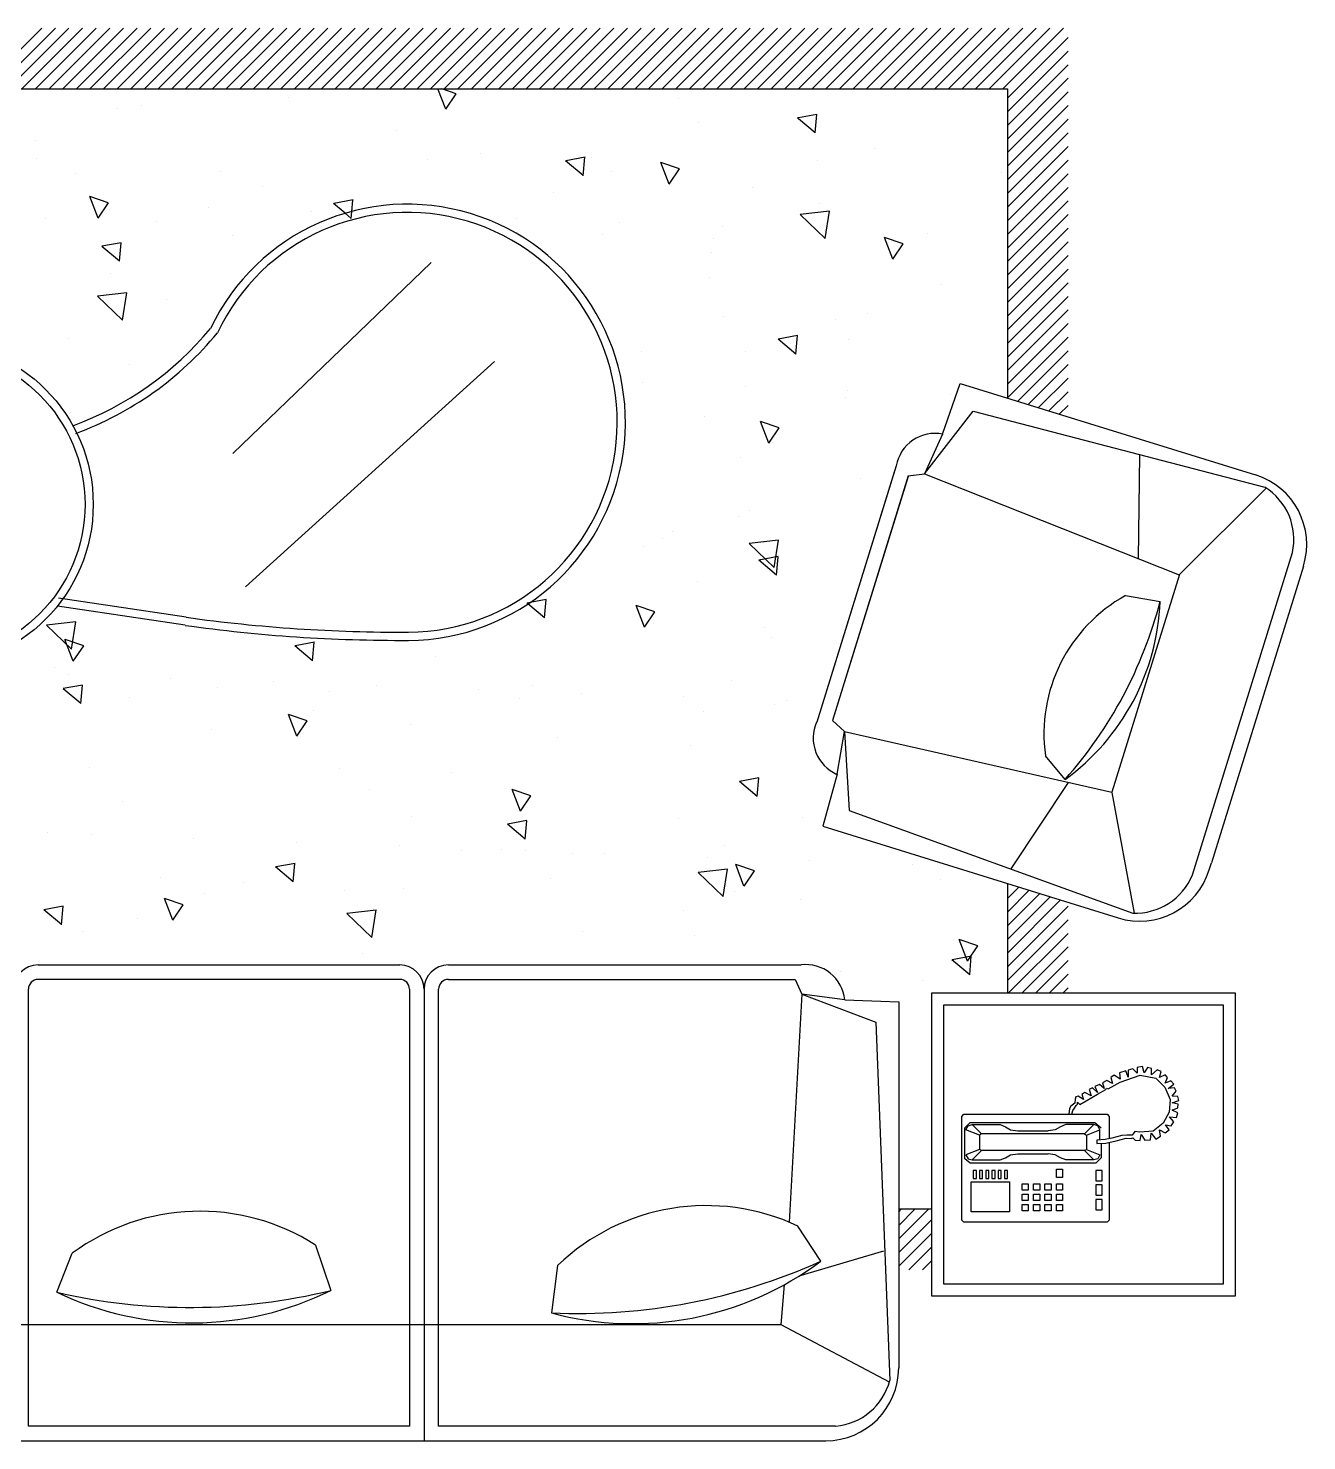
# Model space of a CAD drawing. Header units: inches. Extents: x 10.2 to 52.7, y 13.8 to 38.6.
# Drawn here: x 43.784 to 45.891, y 27.771 to 30.098 of the extents above; entities that cross this region are included whole.
import ezdxf

# ---------------------------------------------------------------- set-up
doc = ezdxf.new("R2010")
doc.units = ezdxf.units.IN
doc.header["$MEASUREMENT"] = 0
for name, color, linetype in [('02', 2, 'Continuous'), ('1', 1, 'Continuous'), ('4', 4, 'Continuous')]:
    doc.layers.add(name, color=color, linetype=linetype)

msp = doc.modelspace()

# ---------------------------------------------------------------- linework, layer by layer
at = {"layer": '02'}
for p, q in [((43.706, 29.998), (43.806, 30.098)), ((43.706, 29.998), (43.806, 30.098)), ((43.7285, 29.998), (43.8285, 30.098)), ((43.7285, 29.998), (43.8285, 30.098)), ((43.7509, 29.998), (43.8509, 30.098)), ((43.7509, 29.998), (43.8509, 30.098)), ((43.7734, 29.998), (43.8734, 30.098)), ((43.7734, 29.998), (43.8734, 30.098)), ((43.7958, 29.998), (43.8958, 30.098)), ((43.7958, 29.998), (43.8958, 30.098)), ((43.8183, 29.998), (43.9183, 30.098)), ((43.8183, 29.998), (43.9183, 30.098)), ((43.8407, 29.998), (43.9407, 30.098)), ((43.8407, 29.998), (43.9407, 30.098)), ((43.8632, 29.998), (43.9632, 30.098)), ((43.8632, 29.998), (43.9632, 30.098)), ((43.8856, 29.998), (43.9856, 30.098)), ((43.8856, 29.998), (43.9856, 30.098)), ((43.9081, 29.998), (44.0081, 30.098)), ((43.9305, 29.998), (44.0305, 30.098)), ((43.9305, 29.998), (44.0305, 30.098)), ((43.953, 29.998), (44.053, 30.098)), ((43.953, 29.998), (44.053, 30.098)), ((43.9754, 29.998), (44.0754, 30.098)), ((43.9754, 29.998), (44.0754, 30.098)), ((43.9979, 29.998), (44.0979, 30.098)), ((44.0203, 29.998), (44.1203, 30.098)), ((44.0203, 29.998), (44.1203, 30.098)), ((44.0428, 29.998), (44.1428, 30.098)), ((44.0428, 29.998), (44.1428, 30.098)), ((44.0653, 29.998), (44.1653, 30.098)), ((44.0653, 29.998), (44.1653, 30.098)), ((44.0877, 29.998), (44.1877, 30.098)), ((44.0877, 29.998), (44.1877, 30.098)), ((44.1102, 29.998), (44.2102, 30.098)), ((44.1102, 29.998), (44.2102, 30.098)), ((44.1326, 29.998), (44.2326, 30.098)), ((44.1326, 29.998), (44.2326, 30.098)), ((44.1551, 29.998), (44.2551, 30.098)), ((44.1551, 29.998), (44.2551, 30.098)), ((44.1775, 29.998), (44.2775, 30.098)), ((44.1775, 29.998), (44.2775, 30.098)), ((44.2, 29.998), (44.3, 30.098)), ((44.2, 29.998), (44.3, 30.098)), ((44.2224, 29.998), (44.3224, 30.098)), ((44.2224, 29.998), (44.3224, 30.098)), ((44.2449, 29.998), (44.3449, 30.098)), ((44.2449, 29.998), (44.3449, 30.098)), ((44.2673, 29.998), (44.3673, 30.098)), ((44.2898, 29.998), (44.3898, 30.098)), ((44.2898, 29.998), (44.3898, 30.098)), ((44.3122, 29.998), (44.4122, 30.098)), ((44.3122, 29.998), (44.4122, 30.098)), ((44.3347, 29.998), (44.4347, 30.098)), ((44.3347, 29.998), (44.4347, 30.098)), ((44.3571, 29.998), (44.4571, 30.098)), ((44.3796, 29.998), (44.4796, 30.098)), ((44.3796, 29.998), (44.4796, 30.098)), ((44.402, 29.998), (44.502, 30.098)), ((44.402, 29.998), (44.502, 30.098)), ((44.4245, 29.998), (44.5245, 30.098)), ((44.4245, 29.998), (44.5245, 30.098)), ((44.4469, 29.998), (44.5469, 30.098)), ((44.4694, 29.998), (44.5694, 30.098)), ((44.4694, 29.998), (44.5694, 30.098)), ((44.4918, 29.998), (44.5918, 30.098)), ((44.4918, 29.998), (44.5918, 30.098)), ((44.5143, 29.998), (44.6143, 30.098)), ((44.5143, 29.998), (44.6143, 30.098)), ((44.5367, 29.998), (44.6367, 30.098)), ((44.5367, 29.998), (44.6367, 30.098)), ((44.5592, 29.998), (44.6592, 30.098)), ((44.5592, 29.998), (44.6592, 30.098)), ((44.5816, 29.998), (44.6816, 30.098)), ((44.5816, 29.998), (44.6816, 30.098)), ((44.6041, 29.998), (44.7041, 30.098)), ((44.6041, 29.998), (44.7041, 30.098)), ((44.6265, 29.998), (44.7265, 30.098)), ((44.6265, 29.998), (44.7265, 30.098)), ((44.649, 29.998), (44.749, 30.098)), ((44.649, 29.998), (44.749, 30.098)), ((44.6714, 29.998), (44.7714, 30.098)), ((44.6714, 29.998), (44.7714, 30.098)), ((44.6939, 29.998), (44.7939, 30.098)), ((44.6939, 29.998), (44.7939, 30.098)), ((44.7163, 29.998), (44.8163, 30.098)), ((44.7388, 29.998), (44.8388, 30.098)), ((44.7388, 29.998), (44.8388, 30.098)), ((44.7612, 29.998), (44.8612, 30.098)), ((44.7612, 29.998), (44.8612, 30.098)), ((44.7837, 29.998), (44.8837, 30.098)), ((44.7837, 29.998), (44.8837, 30.098)), ((44.8061, 29.998), (44.9061, 30.098)), ((44.8286, 29.998), (44.9286, 30.098)), ((44.8286, 29.998), (44.9286, 30.098)), ((44.851, 29.998), (44.951, 30.098)), ((44.851, 29.998), (44.951, 30.098)), ((44.8735, 29.998), (44.9735, 30.098)), ((44.8735, 29.998), (44.9735, 30.098)), ((44.8959, 29.998), (44.9959, 30.098)), ((44.8959, 29.998), (44.9959, 30.098)), ((44.9184, 29.998), (45.0184, 30.098)), ((44.9184, 29.998), (45.0184, 30.098)), ((44.9408, 29.998), (45.0408, 30.098)), ((44.9408, 29.998), (45.0408, 30.098)), ((44.9633, 29.998), (45.0633, 30.098)), ((44.9633, 29.998), (45.0633, 30.098)), ((44.9857, 29.998), (45.0857, 30.098)), ((44.9857, 29.998), (45.0857, 30.098)), ((45.0082, 29.998), (45.1082, 30.098)), ((45.0082, 29.998), (45.1082, 30.098)), ((45.0306, 29.998), (45.1306, 30.098)), ((45.0306, 29.998), (45.1306, 30.098)), ((45.0531, 29.998), (45.1531, 30.098)), ((45.0531, 29.998), (45.1531, 30.098)), ((45.0755, 29.998), (45.1755, 30.098)), ((45.098, 29.998), (45.198, 30.098)), ((45.098, 29.998), (45.198, 30.098)), ((45.1204, 29.998), (45.2204, 30.098)), ((45.1204, 29.998), (45.2204, 30.098)), ((45.1429, 29.998), (45.2429, 30.098)), ((45.1429, 29.998), (45.2429, 30.098)), ((45.1653, 29.998), (45.2653, 30.098)), ((45.1878, 29.998), (45.2878, 30.098)), ((45.1878, 29.998), (45.2878, 30.098)), ((45.2102, 29.998), (45.3102, 30.098)), ((45.2102, 29.998), (45.3102, 30.098)), ((45.2327, 29.998), (45.3327, 30.098)), ((45.2327, 29.998), (45.3327, 30.098)), ((45.2551, 29.998), (45.3551, 30.098)), ((45.2551, 29.998), (45.3551, 30.098)), ((45.2776, 29.998), (45.3776, 30.098)), ((45.2776, 29.998), (45.3776, 30.098)), ((45.3, 29.998), (45.4, 30.098)), ((45.3, 29.998), (45.4, 30.098)), ((45.3225, 29.998), (45.4225, 30.098)), ((45.3449, 29.998), (45.4449, 30.098)), ((45.3449, 29.998), (45.4449, 30.098)), ((45.3674, 29.998), (45.4674, 30.098)), ((45.3674, 29.998), (45.4674, 30.098)), ((45.3898, 29.998), (45.4898, 30.098)), ((45.3898, 29.998), (45.4898, 30.098)), ((45.3972, 29.9829), (45.4972, 30.0829)), ((45.3972, 29.9829), (45.4972, 30.0829)), ((45.3972, 29.9604), (45.4972, 30.0604)), ((45.3972, 29.9604), (45.4972, 30.0604)), ((45.3972, 29.938), (45.4972, 30.038)), ((45.3972, 29.938), (45.4972, 30.038)), ((44.4717, 29.9649), (44.459, 29.998)), ((44.4717, 29.9649), (44.459, 29.998)), ((44.4888, 29.9902), (44.4655, 29.998)), ((45.3972, 29.9155), (45.4972, 30.0155)), ((45.3972, 29.9155), (45.4972, 30.0155)), ((44.2124, 29.9844), (44.2124, 29.9844)), ((44.4717, 29.9649), (44.4888, 29.9902)), ((44.8556, 29.9829), (44.8556, 29.9829)), ((45.2461, 29.997), (45.2461, 29.997)), ((45.3972, 29.8931), (45.4972, 29.9931)), ((45.3972, 29.8931), (45.4972, 29.9931)), ((43.9304, 29.965), (43.9304, 29.965)), ((43.9701, 29.9713), (43.9701, 29.9713)), ((45.0834, 29.9561), (45.0532, 29.9505)), ((45.0834, 29.9561), (45.0532, 29.9505)), ((45.0805, 29.9256), (45.0831, 29.956)), ((45.0805, 29.9256), (45.0831, 29.956)), ((45.3972, 29.8706), (45.4972, 29.9706)), ((45.3972, 29.8706), (45.4972, 29.9706)), ((44.3914, 29.9291), (44.3914, 29.9291)), ((44.8876, 29.9435), (44.8876, 29.9435)), ((45.0532, 29.9485), (45.0513, 29.9501)), ((45.0532, 29.9485), (45.0513, 29.9501)), ((45.0532, 29.9505), (45.0516, 29.9502)), ((45.0804, 29.9257), (45.0532, 29.9485)), ((45.0804, 29.9257), (45.0532, 29.9485)), ((45.3972, 29.8482), (45.4972, 29.9482)), ((45.3972, 29.8482), (45.4972, 29.9482)), ((43.7951, 29.9125), (43.7951, 29.9125)), ((45.3972, 29.8257), (45.4972, 29.9257)), ((45.3972, 29.8257), (45.4972, 29.9257)), ((43.7977, 29.8836), (43.7977, 29.8836)), ((44.441, 29.8822), (44.441, 29.8822)), ((44.529, 29.8912), (44.529, 29.8912)), ((44.7013, 29.8856), (44.6694, 29.8798)), ((44.7013, 29.8856), (44.6694, 29.8798)), ((44.6984, 29.8551), (44.701, 29.8855)), ((44.7126, 29.8847), (44.7126, 29.8847)), ((45.1789, 29.8992), (45.1789, 29.8992)), ((45.3972, 29.8033), (45.4972, 29.9033)), ((45.3972, 29.8033), (45.4972, 29.9033)), ((44.1008, 29.8627), (44.1008, 29.8627)), ((44.6983, 29.8552), (44.6691, 29.8797)), ((44.7441, 29.8612), (44.7441, 29.8612)), ((44.8401, 29.8413), (44.8264, 29.8769)), ((44.8401, 29.8413), (44.8264, 29.8769)), ((44.8571, 29.8666), (44.8264, 29.8769)), ((44.8401, 29.8413), (44.8571, 29.8666)), ((44.8401, 29.8413), (44.8571, 29.8666)), ((45.0843, 29.8807), (45.0843, 29.8807)), ((45.3874, 29.8597), (45.3874, 29.8597)), ((45.3972, 29.7808), (45.4972, 29.8808)), ((45.3972, 29.7808), (45.4972, 29.8808)), ((45.3972, 29.7584), (45.4972, 29.8584)), ((45.3972, 29.7584), (45.4972, 29.8584)), ((43.8622, 29.8579), (43.8622, 29.8579)), ((44.1705, 29.8376), (44.1705, 29.8376)), ((44.9775, 29.8362), (44.9775, 29.8362)), ((45.3972, 29.7359), (45.4972, 29.8359)), ((45.3972, 29.7359), (45.4972, 29.8359)), ((43.8988, 29.7853), (43.8851, 29.8208)), ((43.8988, 29.7853), (43.8851, 29.8208)), ((43.9158, 29.8106), (43.8852, 29.8209)), ((44.3192, 29.8152), (44.2873, 29.8093)), ((44.3173, 29.7963), (44.3189, 29.815)), ((44.3173, 29.7963), (44.3189, 29.815)), ((44.6497, 29.828), (44.6497, 29.828)), ((45.3972, 29.7135), (45.4972, 29.8135)), ((45.3972, 29.7135), (45.4972, 29.8135)), ((43.8988, 29.7853), (43.9159, 29.8106)), ((43.8988, 29.7853), (43.9159, 29.8106)), ((43.9123, 29.8085), (43.9123, 29.8085)), ((44.0815, 29.8023), (44.0815, 29.8023)), ((44.2506, 29.7961), (44.2506, 29.7961)), ((44.3061, 29.7932), (44.287, 29.8092)), ((44.3061, 29.7932), (44.287, 29.8092)), ((44.3162, 29.7847), (44.3061, 29.7932)), ((44.3162, 29.7847), (44.3061, 29.7932)), ((44.3162, 29.7846), (44.3173, 29.7963)), ((44.3162, 29.7846), (44.3173, 29.7963)), ((45.104, 29.7969), (45.0557, 29.7913)), ((45.104, 29.7969), (45.0557, 29.7913)), ((45.0969, 29.7517), (45.0557, 29.7912)), ((45.088, 29.8098), (45.088, 29.8098)), ((45.097, 29.7517), (45.1041, 29.7969)), ((45.097, 29.7517), (45.1041, 29.7969)), ((45.3972, 29.691), (45.4972, 29.791)), ((45.3972, 29.691), (45.4972, 29.791)), ((43.8119, 29.7853), (43.8119, 29.7853)), ((43.9955, 29.7789), (43.9955, 29.7789)), ((44.5888, 29.7838), (44.5888, 29.7838)), ((44.7579, 29.7776), (44.7579, 29.7776)), ((44.927, 29.7714), (44.927, 29.7714)), ((45.0961, 29.7652), (45.0961, 29.7652)), ((45.3972, 29.6686), (45.4972, 29.7686)), ((45.3972, 29.6686), (45.4972, 29.7686)), ((43.9371, 29.7447), (43.9052, 29.7388)), ((43.9341, 29.7141), (43.9368, 29.7445)), ((44.1204, 29.7568), (44.1204, 29.7568)), ((44.7293, 29.7575), (44.7293, 29.7575)), ((44.913, 29.7511), (44.913, 29.7511)), ((45.2255, 29.743), (45.1948, 29.7533)), ((45.2084, 29.7177), (45.1948, 29.7533)), ((45.2255, 29.743), (45.1948, 29.7533)), ((45.2084, 29.7177), (45.1948, 29.7533)), ((45.2085, 29.7177), (45.2255, 29.743)), ((45.2085, 29.7177), (45.2255, 29.743)), ((45.2652, 29.7591), (45.2652, 29.7591)), ((45.3972, 29.6461), (45.4972, 29.7461)), ((45.3972, 29.6461), (45.4972, 29.7461)), ((43.9341, 29.7142), (43.9049, 29.7387)), ((44.9092, 29.7291), (44.9092, 29.7291)), ((45.3972, 29.6237), (45.4972, 29.7237)), ((45.3972, 29.6237), (45.4972, 29.7237)), ((44.4479, 29.712), (44.1209, 29.3972)), ((45.3972, 29.6012), (45.4972, 29.7012)), ((45.3972, 29.6012), (45.4972, 29.7012)), ((43.9189, 29.6938), (43.9189, 29.6938)), ((44.9065, 29.6866), (44.9065, 29.6866)), ((45.2884, 29.6762), (45.2884, 29.6762)), ((45.3972, 29.5788), (45.4972, 29.6788)), ((45.3972, 29.5788), (45.4972, 29.6788)), ((43.939, 29.617), (43.8978, 29.6565)), ((43.9461, 29.6622), (43.8979, 29.6566)), ((43.9461, 29.6622), (43.8979, 29.6566)), ((43.9392, 29.617), (43.9462, 29.6622)), ((43.9392, 29.617), (43.9462, 29.6622)), ((44.0122, 29.6517), (44.0122, 29.6517)), ((45.3972, 29.5563), (45.4972, 29.6563)), ((45.3972, 29.5563), (45.4972, 29.6563)), ((45.1675, 29.628), (45.1675, 29.628)), ((45.3972, 29.5339), (45.4972, 29.6339)), ((45.3972, 29.5339), (45.4972, 29.6339)), ((44.9297, 29.6239), (44.9297, 29.6239)), ((45.1133, 29.6174), (45.1133, 29.6174)), ((45.3972, 29.5114), (45.4972, 29.6114)), ((45.3972, 29.5114), (45.4972, 29.6114)), ((43.8507, 29.5867), (43.8507, 29.5867)), ((45.0486, 29.5613), (45.0194, 29.5858)), ((45.0515, 29.5918), (45.0197, 29.5859)), ((45.0486, 29.5612), (45.0512, 29.5916)), ((45.1351, 29.5844), (45.1351, 29.5844)), ((45.3972, 29.489), (45.4972, 29.589)), ((45.3972, 29.489), (45.4972, 29.589)), ((44.7949, 29.5649), (44.7949, 29.5649)), ((44.966, 29.565), (44.966, 29.565)), ((45.4142, 29.4836), (45.4972, 29.5665)), ((43.9504, 29.5446), (43.9504, 29.5446)), ((44.552, 29.5487), (44.1417, 29.1775)), ((45.4314, 29.4783), (45.4972, 29.5441)), ((44.796, 29.5138), (44.796, 29.5138)), ((45.4485, 29.4729), (45.4972, 29.5216)), ((45.4485, 29.4729), (45.4972, 29.5216)), ((44.9651, 29.5076), (44.9651, 29.5076)), ((45.1301, 29.4903), (45.1301, 29.4903)), ((45.1342, 29.5014), (45.1342, 29.5014)), ((45.4656, 29.4676), (45.4972, 29.4992)), ((43.8541, 29.4645), (43.8541, 29.4645)), ((45.4828, 29.4623), (45.4972, 29.4767)), ((45.4828, 29.4623), (45.4972, 29.4767)), ((44.8978, 29.4579), (44.8978, 29.4579)), ((45.0039, 29.4145), (44.9902, 29.45)), ((45.0039, 29.4145), (44.9902, 29.45)), ((45.021, 29.4398), (44.9903, 29.4501)), ((45.021, 29.4398), (44.9903, 29.4501)), ((45.0039, 29.4145), (45.021, 29.4397)), ((45.0039, 29.4145), (45.021, 29.4397)), ((44.7716, 29.4367), (44.7716, 29.4367)), ((44.9573, 29.3904), (44.9573, 29.3904)), ((44.9719, 29.3031), (44.9719, 29.3031)), ((44.9546, 29.2938), (44.9546, 29.2938)), ((44.8285, 29.2572), (44.8285, 29.2572)), ((44.8458, 29.2687), (44.8458, 29.2687)), ((45.0199, 29.2547), (44.9716, 29.2491)), ((45.0199, 29.2547), (44.9716, 29.2491)), ((45.013, 29.2096), (45.02, 29.2548)), ((44.7969, 29.2443), (44.7969, 29.2443)), ((45.0128, 29.2095), (44.9716, 29.2491)), ((44.9976, 29.251), (44.9976, 29.251)), ((45.0167, 29.1969), (44.9875, 29.2214)), ((45.0196, 29.2274), (44.9878, 29.2215)), ((45.0196, 29.2274), (44.9878, 29.2215)), ((45.0167, 29.1969), (45.0194, 29.2272)), ((45.0167, 29.1969), (45.0194, 29.2272)), ((44.8863, 29.1867), (44.8863, 29.1867)), ((44.0422, 29.1143), (43.8319, 29.1458)), ((44.0441, 29.1276), (43.8339, 29.1592)), ((44.0441, 29.1276), (43.8339, 29.1592)), ((43.8962, 29.145), (43.8962, 29.145)), ((44.6071, 29.1495), (44.6054, 29.1509)), ((44.6071, 29.1495), (44.6054, 29.1509)), ((44.6109, 29.152), (44.6057, 29.151)), ((44.6346, 29.1264), (44.6071, 29.1495)), ((44.6346, 29.1264), (44.6071, 29.1495)), ((44.6375, 29.1569), (44.6109, 29.152)), ((44.6346, 29.1264), (44.6373, 29.1567)), ((44.6346, 29.1264), (44.6373, 29.1567)), ((44.7994, 29.1112), (44.7857, 29.1468)), ((44.7994, 29.1112), (44.7857, 29.1468)), ((44.8164, 29.1365), (44.7857, 29.1468)), ((43.855, 29.0748), (43.8137, 29.1144)), ((43.855, 29.0748), (43.8137, 29.1144)), ((43.862, 29.12), (43.8138, 29.1144)), ((43.862, 29.12), (43.8138, 29.1144)), ((43.8551, 29.0749), (43.8621, 29.1201)), ((44.7994, 29.1113), (44.8165, 29.1365)), ((44.7994, 29.1113), (44.8165, 29.1365)), ((44.8137, 29.1172), (44.8137, 29.1172)), ((43.8581, 29.0552), (43.8444, 29.0908)), ((43.8581, 29.0552), (43.8444, 29.0908)), ((43.8752, 29.0805), (43.8445, 29.0908)), ((44.3649, 29.0956), (44.3649, 29.0956)), ((44.9973, 29.1107), (44.9973, 29.1107)), ((45.0082, 29.0941), (45.0082, 29.0941)), ((43.8581, 29.0552), (43.8752, 29.0805)), ((43.8581, 29.0552), (43.8752, 29.0805)), ((44.2525, 29.0559), (44.2233, 29.0804)), ((44.2554, 29.0864), (44.2236, 29.0805)), ((44.2554, 29.0864), (44.2236, 29.0805)), ((44.2525, 29.0559), (44.2551, 29.0863)), ((43.8278, 29.0443), (43.8278, 29.0443)), ((44.4552, 29.0636), (44.4552, 29.0636)), ((43.8496, 29.0334), (43.8496, 29.0334)), ((44.0187, 29.0272), (44.0187, 29.0272)), ((44.1878, 29.021), (44.1878, 29.021)), ((44.9431, 29.0226), (44.9431, 29.0226)), ((43.8704, 28.9855), (43.8412, 29.0099)), ((43.8704, 28.9855), (43.8412, 29.0099)), ((43.8733, 29.0159), (43.8415, 29.0101)), ((43.8733, 29.0159), (43.8415, 29.0101)), ((43.8704, 28.9854), (43.873, 29.0158)), ((44.0965, 29.0113), (44.0965, 29.0113)), ((44.2801, 29.0048), (44.2801, 29.0048)), ((44.3569, 29.0149), (44.3569, 29.0149)), ((44.5261, 29.0087), (44.5261, 29.0087)), ((44.6153, 29.0144), (44.6153, 29.0144)), ((44.6952, 29.0025), (44.6952, 29.0025)), ((43.9503, 28.9949), (43.9503, 28.9949)), ((44.2534, 28.9739), (44.2534, 28.9739)), ((44.5936, 28.9934), (44.5936, 28.9934)), ((44.8643, 28.9963), (44.8643, 28.9963)), ((45.014, 28.9835), (45.014, 28.9835)), ((45.0334, 28.9902), (45.0334, 28.9902)), ((44.2435, 28.9569), (44.2128, 28.9672)), ((44.2265, 28.9316), (44.2128, 28.9672)), ((44.2435, 28.9569), (44.2128, 28.9672)), ((44.2265, 28.9316), (44.2436, 28.9569)), ((44.2265, 28.9316), (44.2436, 28.9569)), ((44.4138, 28.9514), (44.4138, 28.9514)), ((44.8967, 28.9724), (44.8967, 28.9724)), ((44.086, 28.9433), (44.086, 28.9433)), ((44.6555, 28.93), (44.6555, 28.93)), ((44.8749, 28.9155), (44.8749, 28.9155)), ((43.8846, 28.8802), (43.8846, 28.8802)), ((44.2969, 28.8777), (44.2969, 28.8777)), ((44.4805, 28.8712), (44.4805, 28.8712)), ((44.9878, 28.863), (44.9559, 28.8571)), ((44.9878, 28.863), (44.9559, 28.8571)), ((44.9848, 28.8325), (44.9875, 28.8629)), ((44.9848, 28.8325), (44.9875, 28.8629)), ((44.3456, 28.8443), (44.3456, 28.8443)), ((44.5948, 28.808), (44.5812, 28.8436)), ((44.5948, 28.808), (44.5812, 28.8436)), ((44.6119, 28.8333), (44.5812, 28.8436)), ((44.9848, 28.8325), (44.9556, 28.857)), ((43.9384, 28.8241), (43.9384, 28.8241)), ((44.5949, 28.808), (44.6119, 28.8333)), ((44.5949, 28.808), (44.6119, 28.8333)), ((44.4158, 28.7994), (44.4158, 28.7994)), ((44.6056, 28.7925), (44.5738, 28.7867)), ((44.6056, 28.7925), (44.5738, 28.7867)), ((44.6027, 28.762), (44.6054, 28.7924)), ((44.8559, 28.7963), (44.8559, 28.7963)), ((45.059, 28.7979), (45.059, 28.7979)), ((43.8163, 28.7731), (43.8163, 28.7731)), ((43.8877, 28.7696), (43.8877, 28.7696)), ((44.6027, 28.7621), (44.5735, 28.7866)), ((44.0568, 28.7634), (44.0568, 28.7634)), ((44.2259, 28.7572), (44.2259, 28.7572)), ((44.395, 28.751), (44.395, 28.751)), ((44.4972, 28.744), (44.4972, 28.744)), ((44.5641, 28.7448), (44.5641, 28.7448)), ((44.6038, 28.7433), (44.6038, 28.7433)), ((44.9316, 28.7514), (44.9316, 28.7514)), ((44.2235, 28.7221), (44.1917, 28.7162)), ((44.2235, 28.7221), (44.1917, 28.7162)), ((44.2206, 28.6915), (44.2233, 28.7219)), ((44.2206, 28.6915), (44.2233, 28.7219)), ((44.6809, 28.7376), (44.6809, 28.7376)), ((44.7332, 28.7387), (44.7332, 28.7387)), ((44.9024, 28.7325), (44.9024, 28.7325)), ((44.9632, 28.6844), (44.9496, 28.72)), ((44.9632, 28.6844), (44.9496, 28.72)), ((44.9803, 28.7097), (44.9496, 28.72)), ((45.0715, 28.7263), (45.0715, 28.7263)), ((44.0011, 28.6986), (44.0011, 28.6986)), ((44.2206, 28.6916), (44.1914, 28.7161)), ((44.2206, 28.6916), (44.1914, 28.7161)), ((44.6444, 28.6971), (44.6444, 28.6971)), ((44.9287, 28.6674), (44.8875, 28.7069)), ((44.9287, 28.6674), (44.8875, 28.7069)), ((44.9358, 28.7126), (44.8876, 28.7069)), ((44.9289, 28.6674), (44.9359, 28.7126)), ((44.9289, 28.6674), (44.9359, 28.7126)), ((44.9633, 28.6844), (44.9803, 28.7097)), ((44.0746, 28.6721), (44.0746, 28.6721)), ((44.1388, 28.6905), (44.1388, 28.6905)), ((44.3042, 28.6776), (44.3042, 28.6776)), ((44.4024, 28.6803), (44.4024, 28.6803)), ((44.9475, 28.6761), (44.9475, 28.6761)), ((45.3972, 28.6889), (45.3972, 28.509)), ((45.3972, 28.6864), (45.3991, 28.6883)), ((45.3972, 28.664), (45.4162, 28.683)), ((45.3972, 28.664), (45.4162, 28.683)), ((45.3972, 28.6415), (45.4333, 28.6777)), ((45.3972, 28.6191), (45.4505, 28.6724)), ((45.3972, 28.6191), (45.4505, 28.6724)), ((43.8414, 28.6516), (43.8096, 28.6457)), ((43.8414, 28.6516), (43.8096, 28.6457)), ((43.8385, 28.621), (43.8412, 28.6514)), ((44.0219, 28.6284), (44.0083, 28.664)), ((44.0219, 28.6284), (44.0083, 28.664)), ((44.039, 28.6537), (44.0083, 28.664)), ((44.022, 28.6284), (44.039, 28.6537)), ((44.022, 28.6284), (44.039, 28.6537)), ((45.3972, 28.5966), (45.4676, 28.6671)), ((45.3972, 28.5966), (45.4676, 28.6671)), ((45.3972, 28.5742), (45.4847, 28.6618)), ((45.3972, 28.5517), (45.4972, 28.6517)), ((45.3972, 28.5517), (45.4972, 28.6517)), ((43.8385, 28.6211), (43.8093, 28.6456)), ((43.9637, 28.6317), (43.9637, 28.6317)), ((44.3569, 28.6452), (44.3086, 28.6396)), ((44.3569, 28.6452), (44.3086, 28.6396)), ((44.3498, 28.6), (44.3086, 28.6396)), ((44.3499, 28.6001), (44.3569, 28.6453)), ((44.3499, 28.6001), (44.3569, 28.6453)), ((44.8634, 28.6443), (44.8634, 28.6443)), ((45.3972, 28.5293), (45.4972, 28.6293)), ((45.3972, 28.5293), (45.4972, 28.6293)), ((43.8731, 28.6091), (43.8731, 28.6091)), ((44.6976, 28.6104), (44.6976, 28.6104)), ((44.8812, 28.6039), (44.8812, 28.6039)), ((45.3993, 28.509), (45.4972, 28.6068)), ((45.3993, 28.509), (45.4972, 28.6068)), ((45.3316, 28.5608), (45.3179, 28.5964)), ((45.3316, 28.5608), (45.3179, 28.5964)), ((45.3487, 28.5861), (45.318, 28.5964)), ((45.3316, 28.5608), (45.3487, 28.5861)), ((45.3316, 28.5608), (45.3487, 28.5861)), ((45.4218, 28.509), (45.4972, 28.5844)), ((45.4218, 28.509), (45.4972, 28.5844)), ((45.3351, 28.5387), (45.3059, 28.5632)), ((45.3351, 28.5387), (45.3059, 28.5632)), ((45.338, 28.5691), (45.3061, 28.5633)), ((45.338, 28.5691), (45.3061, 28.5633)), ((45.3351, 28.5386), (45.3377, 28.569)), ((45.3351, 28.5386), (45.3377, 28.569)), ((45.4442, 28.509), (45.4972, 28.5619)), ((45.4442, 28.509), (45.4972, 28.5619)), ((45.4667, 28.509), (45.4972, 28.5395)), ((45.4667, 28.509), (45.4972, 28.5395)), ((45.2566, 28.529), (45.2566, 28.529))]:
    msp.add_line(p, q, dxfattribs=at)
msp.add_lwpolyline([(42.8152, 29.3041), (42.8152, 29.998), (45.3972, 29.998), (45.3972, 29.4889)], dxfattribs=at)
for radius in [0.2679, 0.2544]:
    msp.add_circle((43.623, 29.3136), radius, dxfattribs=at)
for centre, radius, start, end in [((44.4085, 29.4488), 0.3593, 270.3084, 154.5258), ((44.4085, 29.4488), 0.3458, 270.3084, 154.8016), ((43.6723, 29.946), 0.5358, 290.2174, 320.2436), ((43.6723, 29.946), 0.5493, 290.2174, 320.4229), ((44.3967, 31.6426), 2.5531, 262.0175, 270.3084), ((44.3967, 31.6426), 2.5396, 262.0189, 270.3084)]:
    msp.add_arc(centre, radius, start, end, dxfattribs=at)
at = {"layer": '1'}
for p, q in [((45.5732, 28.3729, -7.5), (45.5677, 28.3691, -7.5)), ((45.5677, 28.3691, -7.5), (45.5705, 28.3594, -7.5)), ((45.5677, 28.3691, -7.5), (45.5705, 28.3594, -7.5)), ((45.5833, 28.3666, -7.5), (45.5732, 28.3729, -7.5)), ((45.5926, 28.3801, -7.5), (45.5822, 28.377, -7.5)), ((45.5822, 28.377, -7.5), (45.5833, 28.3666, -7.5)), ((45.5833, 28.3618, -7.5), (45.6159, 28.3732, -7.5)), ((45.5965, 28.3701, -7.5), (45.5926, 28.3801, -7.5)), ((45.6041, 28.3836, -7.5), (45.5961, 28.3812, -7.5)), ((45.6041, 28.3836, -7.5), (45.5961, 28.3812, -7.5)), ((45.5961, 28.3812, -7.5), (45.5965, 28.3701, -7.5)), ((45.5961, 28.3812, -7.5), (45.5965, 28.3701, -7.5)), ((45.611, 28.3763, -7.5), (45.6041, 28.3836, -7.5)), ((45.6197, 28.3874, -7.5), (45.611, 28.3857, -7.5)), ((45.6197, 28.3874, -7.5), (45.611, 28.3857, -7.5)), ((45.611, 28.3857, -7.5), (45.611, 28.3763, -7.5)), ((45.6159, 28.3732, -7.5), (45.6419, 28.3684, -7.5)), ((45.6159, 28.3732, -7.5), (45.6419, 28.3684, -7.5)), ((45.6228, 28.3767, -7.5), (45.6197, 28.3874, -7.5)), ((45.6228, 28.3767, -7.5), (45.6197, 28.3874, -7.5)), ((45.628, 28.3857, -7.5), (45.6228, 28.3767, -7.5)), ((45.628, 28.3857, -7.5), (45.6228, 28.3767, -7.5)), ((45.6349, 28.3843, -7.5), (45.628, 28.3857, -7.5)), ((45.6346, 28.3736, -7.5), (45.6349, 28.3843, -7.5)), ((45.6439, 28.3819, -7.5), (45.6346, 28.3736, -7.5)), ((45.6439, 28.3819, -7.5), (45.6346, 28.3736, -7.5)), ((45.6509, 28.3791, -7.5), (45.6439, 28.3819, -7.5)), ((45.6477, 28.3691, -7.5), (45.6509, 28.3791, -7.5)), ((45.6571, 28.3739, -7.5), (45.6477, 28.3691, -7.5)), ((45.6571, 28.3739, -7.5), (45.6477, 28.3691, -7.5)), ((45.6613, 28.3694, -7.5), (45.6571, 28.3739, -7.5)), ((45.6613, 28.3694, -7.5), (45.6571, 28.3739, -7.5)), ((45.6571, 28.3597, -7.5), (45.6613, 28.3694, -7.5)), ((45.6571, 28.3597, -7.5), (45.6613, 28.3694, -7.5)), ((45.5375, 28.3521, -7.5), (45.532, 28.3493, -7.5)), ((45.5375, 28.3521, -7.5), (45.532, 28.3493, -7.5)), ((45.532, 28.3493, -7.5), (45.5351, 28.3393, -7.5)), ((45.532, 28.3493, -7.5), (45.5351, 28.3393, -7.5)), ((45.5455, 28.3448, -7.5), (45.5375, 28.3521, -7.5)), ((45.549, 28.3576, -7.5), (45.5413, 28.3542, -7.5)), ((45.5413, 28.3542, -7.5), (45.5455, 28.3448, -7.5)), ((45.5455, 28.342, -7.5), (45.5597, 28.3493, -7.5)), ((45.5569, 28.3514, -7.5), (45.549, 28.3576, -7.5)), ((45.5611, 28.3646, -7.5), (45.5538, 28.3607, -7.5)), ((45.5538, 28.3607, -7.5), (45.5569, 28.3514, -7.5)), ((45.5538, 28.3607, -7.5), (45.5569, 28.3514, -7.5)), ((45.5597, 28.3493, -7.5), (45.5604, 28.3517, -7.5)), ((45.5597, 28.3493, -7.5), (45.5604, 28.3517, -7.5)), ((45.5604, 28.3517, -7.5), (45.5632, 28.3507, -7.5)), ((45.5604, 28.3517, -7.5), (45.5632, 28.3507, -7.5)), ((45.5705, 28.3594, -7.5), (45.5611, 28.3646, -7.5)), ((45.5705, 28.3594, -7.5), (45.5611, 28.3646, -7.5)), ((45.5632, 28.3507, -7.5), (45.5833, 28.3618, -7.5)), ((45.5632, 28.3507, -7.5), (45.5833, 28.3618, -7.5)), ((45.6419, 28.3684, -7.5), (45.6568, 28.3531, -7.5)), ((45.6568, 28.3531, -7.5), (45.6654, 28.333, -7.5)), ((45.6568, 28.3531, -7.5), (45.6654, 28.333, -7.5)), ((45.6665, 28.3639, -7.5), (45.6571, 28.3597, -7.5)), ((45.6665, 28.3639, -7.5), (45.6571, 28.3597, -7.5)), ((45.6623, 28.351, -7.5), (45.6713, 28.3583, -7.5)), ((45.6623, 28.351, -7.5), (45.6713, 28.3583, -7.5)), ((45.6727, 28.3521, -7.5), (45.6623, 28.351, -7.5)), ((45.6713, 28.3583, -7.5), (45.6665, 28.3639, -7.5)), ((45.6713, 28.3583, -7.5), (45.6665, 28.3639, -7.5)), ((45.6685, 28.3386, -7.5), (45.6755, 28.3465, -7.5)), ((45.6755, 28.3465, -7.5), (45.6727, 28.3521, -7.5)), ((45.5018, 28.3223, -7.5), (45.4994, 28.3181, -7.5)), ((45.5018, 28.3223, -7.5), (45.4994, 28.3181, -7.5)), ((45.5084, 28.3271, -7.5), (45.5018, 28.3223, -7.5)), ((45.5077, 28.3188, -7.5), (45.5108, 28.3233, -7.5)), ((45.5088, 28.3334, -7.5), (45.5084, 28.3271, -7.5)), ((45.5088, 28.3334, -7.5), (45.5084, 28.3271, -7.5)), ((45.5098, 28.3372, -7.5), (45.5088, 28.3334, -7.5)), ((45.5098, 28.3372, -7.5), (45.5088, 28.3334, -7.5)), ((45.5136, 28.3386, -7.5), (45.5098, 28.3372, -7.5)), ((45.5108, 28.3233, -7.5), (45.5129, 28.3254, -7.5)), ((45.5108, 28.3233, -7.5), (45.5129, 28.3254, -7.5)), ((45.5129, 28.3289, -7.5), (45.5164, 28.3247, -7.5)), ((45.5129, 28.3254, -7.5), (45.5129, 28.3289, -7.5)), ((45.5226, 28.333, -7.5), (45.5136, 28.3386, -7.5)), ((45.5164, 28.3247, -7.5), (45.5268, 28.331, -7.5)), ((45.5251, 28.3448, -7.5), (45.5199, 28.342, -7.5)), ((45.5251, 28.3448, -7.5), (45.5199, 28.342, -7.5)), ((45.5199, 28.342, -7.5), (45.5226, 28.333, -7.5)), ((45.5351, 28.3393, -7.5), (45.5251, 28.3448, -7.5)), ((45.5351, 28.3393, -7.5), (45.5251, 28.3448, -7.5)), ((45.5268, 28.331, -7.5), (45.5455, 28.342, -7.5)), ((45.6654, 28.333, -7.5), (45.6637, 28.3123, -7.5)), ((45.6654, 28.333, -7.5), (45.6637, 28.3123, -7.5)), ((45.6779, 28.3382, -7.5), (45.6685, 28.3386, -7.5)), ((45.6779, 28.3382, -7.5), (45.6685, 28.3386, -7.5)), ((45.6685, 28.3278, -7.5), (45.6796, 28.3316, -7.5)), ((45.6685, 28.3278, -7.5), (45.6796, 28.3316, -7.5)), ((45.6786, 28.3254, -7.5), (45.6685, 28.3278, -7.5)), ((45.6786, 28.3254, -7.5), (45.6685, 28.3278, -7.5)), ((45.6796, 28.3316, -7.5), (45.6779, 28.3382, -7.5)), ((45.6779, 28.3195, -7.5), (45.6786, 28.3254, -7.5)), ((45.3221, 28.3052, -7.5), (45.3255, 28.3087, -7.5)), ((45.3221, 28.1341, -7.5), (45.3221, 28.3052, -7.5)), ((45.3255, 28.3087, -7.5), (45.5617, 28.3087, -7.5)), ((45.4994, 28.3181, -7.5), (45.4984, 28.3087, -7.5)), ((45.5035, 28.3087, -7.5), (45.505, 28.315, -7.5)), ((45.505, 28.315, -7.5), (45.5077, 28.3188, -7.5)), ((45.505, 28.315, -7.5), (45.5077, 28.3188, -7.5)), ((45.5617, 28.3087, -7.5), (45.5651, 28.3052, -7.5)), ((45.5617, 28.3087, -7.5), (45.5651, 28.3052, -7.5)), ((45.5651, 28.3052, -7.5), (45.5651, 28.2684, -7.5)), ((45.6637, 28.3123, -7.5), (45.654, 28.2939, -7.5)), ((45.6637, 28.3123, -7.5), (45.654, 28.2939, -7.5)), ((45.6713, 28.2963, -7.5), (45.6644, 28.3046, -7.5)), ((45.6644, 28.3046, -7.5), (45.6758, 28.3036, -7.5)), ((45.6713, 28.2963, -7.5), (45.6644, 28.3046, -7.5)), ((45.6685, 28.3154, -7.5), (45.6779, 28.3195, -7.5)), ((45.6685, 28.3154, -7.5), (45.6779, 28.3195, -7.5)), ((45.6779, 28.3109, -7.5), (45.6685, 28.3154, -7.5)), ((45.6779, 28.3109, -7.5), (45.6685, 28.3154, -7.5)), ((45.6758, 28.3036, -7.5), (45.6779, 28.3109, -7.5)), ((45.6758, 28.3036, -7.5), (45.6779, 28.3109, -7.5)), ((45.3272, 28.2864, -7.5), (45.3358, 28.295, -7.5)), ((45.3272, 28.2351, -7.5), (45.3272, 28.2864, -7.5)), ((45.329, 28.283, -7.5), (45.3324, 28.2898, -7.5)), ((45.3512, 28.2744, -7.5), (45.329, 28.283, -7.5)), ((45.3324, 28.2898, -7.5), (45.3392, 28.2916, -7.5)), ((45.3324, 28.2898, -7.5), (45.3392, 28.2916, -7.5)), ((45.3358, 28.295, -7.5), (45.5412, 28.295, -7.5)), ((45.3392, 28.2916, -7.5), (45.3546, 28.2762, -7.5)), ((45.3392, 28.2916, -7.5), (45.3546, 28.2762, -7.5)), ((45.3392, 28.2916, -7.5), (45.3854, 28.2916, -7.5)), ((45.3546, 28.2762, -7.5), (45.3512, 28.2744, -7.5)), ((45.5241, 28.2762, -7.5), (45.3546, 28.2762, -7.5)), ((45.3854, 28.2916, -7.5), (45.394, 28.2881, -7.5)), ((45.3854, 28.2916, -7.5), (45.394, 28.2881, -7.5)), ((45.394, 28.2881, -7.5), (45.4026, 28.283, -7.5)), ((45.394, 28.2881, -7.5), (45.4026, 28.283, -7.5)), ((45.4026, 28.283, -7.5), (45.4145, 28.2813, -7.5)), ((45.4026, 28.283, -7.5), (45.4145, 28.2813, -7.5)), ((45.4145, 28.2813, -7.5), (45.4642, 28.2813, -7.5)), ((45.4761, 28.283, -7.5), (45.4642, 28.2813, -7.5)), ((45.4761, 28.283, -7.5), (45.4642, 28.2813, -7.5)), ((45.4847, 28.2881, -7.5), (45.4761, 28.283, -7.5)), ((45.4847, 28.2881, -7.5), (45.4761, 28.283, -7.5)), ((45.4933, 28.2916, -7.5), (45.4847, 28.2881, -7.5)), ((45.4933, 28.2916, -7.5), (45.4847, 28.2881, -7.5)), ((45.5395, 28.2916, -7.5), (45.4933, 28.2916, -7.5)), ((45.5395, 28.2916, -7.5), (45.5241, 28.2762, -7.5)), ((45.5395, 28.2916, -7.5), (45.5241, 28.2762, -7.5)), ((45.5241, 28.2762, -7.5), (45.5275, 28.2744, -7.5)), ((45.5275, 28.2744, -7.5), (45.5497, 28.283, -7.5)), ((45.5463, 28.2898, -7.5), (45.5395, 28.2916, -7.5)), ((45.5463, 28.2898, -7.5), (45.5395, 28.2916, -7.5)), ((45.5412, 28.295, -7.5), (45.5515, 28.2864, -7.5)), ((45.5412, 28.295, -7.5), (45.5515, 28.2864, -7.5)), ((45.5497, 28.283, -7.5), (45.5463, 28.2898, -7.5)), ((45.5497, 28.2663, -7.5), (45.5497, 28.283, -7.5)), ((45.6075, 28.2804, -7.5), (45.603, 28.2742, -7.5)), ((45.6075, 28.2804, -7.5), (45.603, 28.2742, -7.5)), ((45.6155, 28.279, -7.5), (45.6075, 28.2804, -7.5)), ((45.6155, 28.279, -7.5), (45.6075, 28.2804, -7.5)), ((45.6373, 28.2807, -7.5), (45.6155, 28.279, -7.5)), ((45.6332, 28.2665, -7.5), (45.6342, 28.2776, -7.5)), ((45.6332, 28.2665, -7.5), (45.6342, 28.2776, -7.5)), ((45.6342, 28.2776, -7.5), (45.6419, 28.2679, -7.5)), ((45.654, 28.2939, -7.5), (45.6373, 28.2807, -7.5)), ((45.6477, 28.2828, -7.5), (45.6574, 28.278, -7.5)), ((45.6498, 28.2724, -7.5), (45.6477, 28.2828, -7.5)), ((45.6477, 28.2828, -7.5), (45.6574, 28.278, -7.5)), ((45.6498, 28.2724, -7.5), (45.6477, 28.2828, -7.5)), ((45.6574, 28.278, -7.5), (45.6637, 28.2832, -7.5)), ((45.6637, 28.2832, -7.5), (45.6578, 28.2911, -7.5)), ((45.6578, 28.2911, -7.5), (45.6672, 28.2897, -7.5)), ((45.6672, 28.2897, -7.5), (45.6713, 28.2963, -7.5)), ((45.3512, 28.2744, -7.5), (45.3512, 28.2505, -7.5)), ((45.5275, 28.2744, -7.5), (45.5275, 28.2505, -7.5)), ((45.5583, 28.2669, -7.5), (45.5446, 28.2659, -7.5)), ((45.5583, 28.2669, -7.5), (45.5446, 28.2659, -7.5)), ((45.5446, 28.2659, -7.5), (45.5446, 28.2607, -7.5)), ((45.5446, 28.2607, -7.5), (45.5594, 28.261, -7.5)), ((45.5446, 28.2607, -7.5), (45.5594, 28.261, -7.5)), ((45.5515, 28.2609, -7.5), (45.5515, 28.2368, -7.5)), ((45.5694, 28.2693, -7.5), (45.5583, 28.2669, -7.5)), ((45.5594, 28.261, -7.5), (45.5767, 28.2651, -7.5)), ((45.5594, 28.261, -7.5), (45.5767, 28.2651, -7.5)), ((45.5651, 28.2624, -7.5), (45.5651, 28.1341, -7.5)), ((45.5857, 28.2735, -7.5), (45.5694, 28.2693, -7.5)), ((45.5857, 28.2735, -7.5), (45.5694, 28.2693, -7.5)), ((45.5767, 28.2651, -7.5), (45.593, 28.2693, -7.5)), ((45.594, 28.2745, -7.5), (45.5857, 28.2735, -7.5)), ((45.594, 28.2745, -7.5), (45.5857, 28.2735, -7.5)), ((45.593, 28.2693, -7.5), (45.602, 28.269, -7.5)), ((45.593, 28.2693, -7.5), (45.602, 28.269, -7.5)), ((45.603, 28.2742, -7.5), (45.594, 28.2745, -7.5)), ((45.603, 28.2742, -7.5), (45.594, 28.2745, -7.5)), ((45.602, 28.269, -7.5), (45.6041, 28.27, -7.5)), ((45.602, 28.269, -7.5), (45.6041, 28.27, -7.5)), ((45.6041, 28.27, -7.5), (45.6079, 28.2662, -7.5)), ((45.6079, 28.2662, -7.5), (45.6162, 28.2655, -7.5)), ((45.6079, 28.2662, -7.5), (45.6162, 28.2655, -7.5)), ((45.6162, 28.2655, -7.5), (45.6179, 28.2755, -7.5)), ((45.6162, 28.2655, -7.5), (45.6179, 28.2755, -7.5)), ((45.6179, 28.2755, -7.5), (45.6238, 28.2658, -7.5)), ((45.6238, 28.2658, -7.5), (45.6332, 28.2665, -7.5)), ((45.6238, 28.2658, -7.5), (45.6332, 28.2665, -7.5)), ((45.6419, 28.2679, -7.5), (45.6498, 28.2724, -7.5)), ((45.3358, 28.2282, -7.5), (45.3272, 28.2351, -7.5)), ((45.3358, 28.2282, -7.5), (45.3272, 28.2351, -7.5)), ((45.3512, 28.2505, -7.5), (45.329, 28.2419, -7.5)), ((45.329, 28.2419, -7.5), (45.3324, 28.2351, -7.5)), ((45.3324, 28.2351, -7.5), (45.3392, 28.2334, -7.5)), ((45.3324, 28.2351, -7.5), (45.3392, 28.2334, -7.5)), ((45.3392, 28.2334, -7.5), (45.3546, 28.2488, -7.5)), ((45.3392, 28.2334, -7.5), (45.3546, 28.2488, -7.5)), ((45.3392, 28.2334, -7.5), (45.3854, 28.2334, -7.5)), ((45.3546, 28.2488, -7.5), (45.3512, 28.2505, -7.5)), ((45.5241, 28.2488, -7.5), (45.3546, 28.2488, -7.5)), ((45.3854, 28.2334, -7.5), (45.394, 28.2368, -7.5)), ((45.3854, 28.2334, -7.5), (45.394, 28.2368, -7.5)), ((45.394, 28.2368, -7.5), (45.4026, 28.2419, -7.5)), ((45.394, 28.2368, -7.5), (45.4026, 28.2419, -7.5)), ((45.4026, 28.2419, -7.5), (45.4145, 28.2436, -7.5)), ((45.4026, 28.2419, -7.5), (45.4145, 28.2436, -7.5)), ((45.4145, 28.2436, -7.5), (45.4642, 28.2436, -7.5)), ((45.4761, 28.2419, -7.5), (45.4642, 28.2436, -7.5)), ((45.4761, 28.2419, -7.5), (45.4642, 28.2436, -7.5)), ((45.4847, 28.2368, -7.5), (45.4761, 28.2419, -7.5)), ((45.4847, 28.2368, -7.5), (45.4761, 28.2419, -7.5)), ((45.4933, 28.2334, -7.5), (45.4847, 28.2368, -7.5)), ((45.4933, 28.2334, -7.5), (45.4847, 28.2368, -7.5)), ((45.5395, 28.2334, -7.5), (45.4933, 28.2334, -7.5)), ((45.5241, 28.2488, -7.5), (45.5275, 28.2505, -7.5)), ((45.5395, 28.2334, -7.5), (45.5241, 28.2488, -7.5)), ((45.5395, 28.2334, -7.5), (45.5241, 28.2488, -7.5)), ((45.5275, 28.2505, -7.5), (45.5497, 28.2419, -7.5)), ((45.5463, 28.2351, -7.5), (45.5395, 28.2334, -7.5)), ((45.5463, 28.2351, -7.5), (45.5395, 28.2334, -7.5)), ((45.5515, 28.2368, -7.5), (45.5429, 28.2282, -7.5)), ((45.5515, 28.2368, -7.5), (45.5429, 28.2282, -7.5)), ((45.5497, 28.2419, -7.5), (45.5463, 28.2351, -7.5)), ((45.5429, 28.2282, -7.5), (45.3358, 28.2282, -7.5)), ((45.3409, 28.2163, -7.5), (45.3409, 28.2026, -7.5)), ((45.3461, 28.2163, -7.5), (45.3409, 28.2163, -7.5)), ((45.3461, 28.2026, -7.5), (45.3461, 28.2163, -7.5)), ((45.3563, 28.2163, -7.5), (45.3512, 28.2163, -7.5)), ((45.3512, 28.2163, -7.5), (45.3512, 28.2026, -7.5)), ((45.3563, 28.2026, -7.5), (45.3563, 28.2163, -7.5)), ((45.3615, 28.2163, -7.5), (45.3615, 28.2026, -7.5)), ((45.3666, 28.2163, -7.5), (45.3615, 28.2163, -7.5)), ((45.3666, 28.2026, -7.5), (45.3666, 28.2163, -7.5)), ((45.3769, 28.2163, -7.5), (45.3717, 28.2163, -7.5)), ((45.3717, 28.2163, -7.5), (45.3717, 28.2026, -7.5)), ((45.3769, 28.2026, -7.5), (45.3769, 28.2163, -7.5)), ((45.3871, 28.2163, -7.5), (45.382, 28.2163, -7.5)), ((45.382, 28.2163, -7.5), (45.382, 28.2026, -7.5)), ((45.3871, 28.2026, -7.5), (45.3871, 28.2163, -7.5)), ((45.3974, 28.2163, -7.5), (45.3923, 28.2163, -7.5)), ((45.3923, 28.2163, -7.5), (45.3923, 28.2026, -7.5)), ((45.3974, 28.2026, -7.5), (45.3974, 28.2163, -7.5)), ((45.4779, 28.218, -7.5), (45.4881, 28.218, -7.5)), ((45.4779, 28.2043, -7.5), (45.4779, 28.218, -7.5)), ((45.4881, 28.218, -7.5), (45.4881, 28.2043, -7.5)), ((45.5532, 28.2163, -7.5), (45.5429, 28.2163, -7.5)), ((45.5429, 28.2163, -7.5), (45.5429, 28.1991, -7.5)), ((45.5532, 28.1991, -7.5), (45.5532, 28.2163, -7.5)), ((45.3375, 28.1478, -7.5), (45.3375, 28.1974, -7.5)), ((45.3375, 28.1974, -7.5), (45.4008, 28.1974, -7.5)), ((45.3409, 28.2026, -7.5), (45.3461, 28.2026, -7.5)), ((45.3512, 28.2026, -7.5), (45.3563, 28.2026, -7.5)), ((45.3615, 28.2026, -7.5), (45.3666, 28.2026, -7.5)), ((45.3717, 28.2026, -7.5), (45.3769, 28.2026, -7.5)), ((45.382, 28.2026, -7.5), (45.3871, 28.2026, -7.5)), ((45.3923, 28.2026, -7.5), (45.3974, 28.2026, -7.5)), ((45.4008, 28.1974, -7.5), (45.4008, 28.1478, -7.5)), ((45.4214, 28.1837, -7.5), (45.4214, 28.194, -7.5)), ((45.4214, 28.194, -7.5), (45.4316, 28.194, -7.5)), ((45.4316, 28.1837, -7.5), (45.4214, 28.1837, -7.5)), ((45.4316, 28.194, -7.5), (45.4316, 28.1837, -7.5)), ((45.4402, 28.194, -7.5), (45.4505, 28.194, -7.5)), ((45.4402, 28.1837, -7.5), (45.4402, 28.194, -7.5)), ((45.4505, 28.1837, -7.5), (45.4402, 28.1837, -7.5)), ((45.4505, 28.194, -7.5), (45.4505, 28.1837, -7.5)), ((45.459, 28.1837, -7.5), (45.459, 28.194, -7.5)), ((45.459, 28.194, -7.5), (45.4693, 28.194, -7.5)), ((45.4693, 28.1837, -7.5), (45.459, 28.1837, -7.5)), ((45.4693, 28.194, -7.5), (45.4693, 28.1837, -7.5)), ((45.4881, 28.2043, -7.5), (45.4779, 28.2043, -7.5)), ((45.4779, 28.194, -7.5), (45.4881, 28.194, -7.5)), ((45.4779, 28.1837, -7.5), (45.4779, 28.194, -7.5)), ((45.4881, 28.1837, -7.5), (45.4779, 28.1837, -7.5)), ((45.4881, 28.194, -7.5), (45.4881, 28.1837, -7.5)), ((45.5429, 28.1991, -7.5), (45.5532, 28.1991, -7.5)), ((45.5429, 28.1923, -7.5), (45.5429, 28.1752, -7.5)), ((45.5532, 28.1923, -7.5), (45.5429, 28.1923, -7.5)), ((45.5532, 28.1752, -7.5), (45.5532, 28.1923, -7.5)), ((45.4214, 28.1769, -7.5), (45.4316, 28.1769, -7.5)), ((45.4214, 28.1666, -7.5), (45.4214, 28.1769, -7.5)), ((45.4316, 28.1666, -7.5), (45.4214, 28.1666, -7.5)), ((45.4214, 28.1598, -7.5), (45.4316, 28.1598, -7.5)), ((45.4214, 28.1495, -7.5), (45.4214, 28.1598, -7.5)), ((45.4316, 28.1769, -7.5), (45.4316, 28.1666, -7.5)), ((45.4316, 28.1598, -7.5), (45.4316, 28.1495, -7.5)), ((45.4402, 28.1666, -7.5), (45.4402, 28.1769, -7.5)), ((45.4402, 28.1769, -7.5), (45.4505, 28.1769, -7.5)), ((45.4505, 28.1666, -7.5), (45.4402, 28.1666, -7.5)), ((45.4402, 28.1598, -7.5), (45.4505, 28.1598, -7.5)), ((45.4402, 28.1495, -7.5), (45.4402, 28.1598, -7.5)), ((45.4505, 28.1769, -7.5), (45.4505, 28.1666, -7.5)), ((45.4505, 28.1598, -7.5), (45.4505, 28.1495, -7.5)), ((45.459, 28.1666, -7.5), (45.459, 28.1769, -7.5)), ((45.459, 28.1769, -7.5), (45.4693, 28.1769, -7.5)), ((45.4693, 28.1666, -7.5), (45.459, 28.1666, -7.5)), ((45.459, 28.1598, -7.5), (45.4693, 28.1598, -7.5)), ((45.459, 28.1495, -7.5), (45.459, 28.1598, -7.5)), ((45.4693, 28.1769, -7.5), (45.4693, 28.1666, -7.5)), ((45.4693, 28.1598, -7.5), (45.4693, 28.1495, -7.5)), ((45.4779, 28.1666, -7.5), (45.4779, 28.1769, -7.5)), ((45.4779, 28.1769, -7.5), (45.4881, 28.1769, -7.5)), ((45.4881, 28.1666, -7.5), (45.4779, 28.1666, -7.5)), ((45.4779, 28.1598, -7.5), (45.4881, 28.1598, -7.5)), ((45.4779, 28.1495, -7.5), (45.4779, 28.1598, -7.5)), ((45.4881, 28.1769, -7.5), (45.4881, 28.1666, -7.5)), ((45.4881, 28.1598, -7.5), (45.4881, 28.1495, -7.5)), ((45.5429, 28.1752, -7.5), (45.5532, 28.1752, -7.5)), ((45.5532, 28.1683, -7.5), (45.5429, 28.1683, -7.5)), ((45.5429, 28.1683, -7.5), (45.5429, 28.1512, -7.5)), ((45.5532, 28.1512, -7.5), (45.5532, 28.1683, -7.5)), ((45.4008, 28.1478, -7.5), (45.3375, 28.1478, -7.5)), ((45.4316, 28.1495, -7.5), (45.4214, 28.1495, -7.5)), ((45.4505, 28.1495, -7.5), (45.4402, 28.1495, -7.5)), ((45.4693, 28.1495, -7.5), (45.459, 28.1495, -7.5)), ((45.4881, 28.1495, -7.5), (45.4779, 28.1495, -7.5)), ((45.5429, 28.1512, -7.5), (45.5532, 28.1512, -7.5)), ((45.3255, 28.1307, -7.5), (45.3221, 28.1341, -7.5)), ((45.5617, 28.1307, -7.5), (45.3255, 28.1307, -7.5)), ((45.5651, 28.1341, -7.5), (45.5617, 28.1307, -7.5)), ((45.5651, 28.1341, -7.5), (45.5617, 28.1307, -7.5))]:
    msp.add_line(p, q, dxfattribs=at)
at = {"layer": '4'}
for p, q in [((45.2904, 29.4293), (45.3197, 29.5129)), ((45.2904, 29.4293), (45.3197, 29.5129)), ((45.3197, 29.5129), (45.8061, 29.362)), ((45.3197, 29.5129), (45.8061, 29.362)), ((45.3033, 29.4952), (45.3033, 29.4952)), ((45.2606, 29.3641), (45.3408, 29.4671)), ((45.3408, 29.4671), (45.8215, 29.3418)), ((45.2904, 29.4293), (45.2606, 29.3641)), ((45.6148, 29.3951), (45.6126, 29.2245)), ((45.6148, 29.3951), (45.6126, 29.2245)), ((45.214, 29.3773), (45.083, 28.9549)), ((45.2107, 29.3666), (45.083, 28.9549)), ((45.234, 29.3607), (45.1088, 28.9572)), ((45.2336, 29.3595), (45.1088, 28.9572)), ((45.156, 29.3568), (45.156, 29.3568)), ((45.234, 29.3607), (45.2606, 29.3641)), ((45.2606, 29.3641), (45.6803, 29.1972)), ((45.6806, 29.1979), (45.8237, 29.3404)), ((45.186, 29.2881), (45.186, 29.2881)), ((45.1667, 29.2448), (45.1667, 29.2448)), ((45.7022, 28.7032), (45.867, 29.2342)), ((45.8851, 29.2118), (45.7334, 28.7228)), ((45.8851, 29.2118), (45.7334, 28.7228)), ((45.6806, 29.1979), (45.5693, 28.8394)), ((45.6806, 29.1979), (45.5693, 28.8394)), ((45.5918, 29.1632), (45.6488, 29.1534)), ((45.1088, 28.9572), (45.1288, 28.9394)), ((45.1088, 28.9572), (45.1288, 28.9394)), ((45.1165, 28.8688), (45.1288, 28.9394)), ((45.1288, 28.9394), (45.5693, 28.8394)), ((45.1288, 28.9394), (45.1366, 28.8091)), ((45.1288, 28.9394), (45.1366, 28.8091)), ((45.4924, 28.8604), (45.46, 28.8994)), ((45.4924, 28.8604), (45.46, 28.8994)), ((45.1165, 28.8688), (45.0933, 28.7832)), ((45.1165, 28.8688), (45.0933, 28.7832)), ((45.4032, 28.7133), (45.498, 28.8552)), ((45.5691, 28.8386), (45.6064, 28.6401)), ((45.5691, 28.8386), (45.6064, 28.6401)), ((45.1366, 28.8091), (45.6038, 28.6402)), ((45.1366, 28.8091), (45.6038, 28.6402)), ((45.0933, 28.7832), (45.5797, 28.6323)), ((45.2406, 28.7201), (45.2406, 28.7201)), ((45.7298, 28.7113), (45.7334, 28.7228)), ((45.2877, 28.6956), (45.2877, 28.6956)), ((45.0563, 28.6627), (45.0563, 28.6627)), ((44.3341, 28.5731), (44.3341, 28.5731)), ((43.8001, 28.5548), (44.3961, 28.5548)), ((44.4761, 28.5548), (45.0572, 28.5548)), ((45.1216, 28.5433), (45.1216, 28.5433)), ((43.7841, 27.7948), (43.7841, 28.5148)), ((44.3961, 28.5308), (43.8001, 28.5308)), ((44.4121, 28.5148), (44.4121, 27.7948)), ((44.4361, 28.5148), (44.4361, 27.7708)), ((44.4601, 27.7948), (44.4601, 28.5148)), ((44.4761, 28.5308), (45.0473, 28.5308)), ((45.0473, 28.5308), (45.0584, 28.5064)), ((45.0473, 28.5308), (45.0584, 28.5064)), ((45.2726, 28.009), (45.2726, 28.509)), ((45.2726, 28.509), (45.7726, 28.509)), ((45.4891, 28.509), (45.4972, 28.517)), ((45.7726, 28.509), (45.7726, 28.009)), ((45.0584, 28.5064), (45.0374, 28.131)), ((45.0584, 28.5064), (45.1806, 28.4603)), ((45.1296, 28.4973), (45.0584, 28.5064)), ((45.0584, 28.5064), (45.1806, 28.4603)), ((45.1296, 28.4973), (45.2181, 28.494)), ((45.1296, 28.4973), (45.2181, 28.494)), ((45.2181, 28.494), (45.2181, 27.8908)), ((45.2926, 28.029), (45.2926, 28.489)), ((45.2926, 28.489), (45.7526, 28.489)), ((45.7526, 28.489), (45.7526, 28.029)), ((45.2731, 28.4635), (45.2731, 28.4635)), ((45.1806, 28.4603), (45.2034, 27.8701)), ((45.1806, 28.4603), (45.2034, 27.8701)), ((45.2726, 28.1524), (45.2181, 28.1524)), ((45.2181, 28.1033), (45.2673, 28.1524)), ((45.2181, 28.1257), (45.2448, 28.1524)), ((45.2181, 28.1482), (45.2224, 28.1524)), ((45.0898, 28.0667), (45.0521, 28.1244)), ((45.0898, 28.0667), (45.0521, 28.1244)), ((45.2181, 28.0808), (45.2726, 28.1353)), ((45.2181, 28.0808), (45.2726, 28.1353)), ((45.2181, 28.0584), (45.2726, 28.1128)), ((45.2181, 28.0584), (45.2726, 28.1128)), ((44.2574, 28.0932), (44.2827, 28.0186)), ((45.2346, 28.0524), (45.2726, 28.0904)), ((45.2346, 28.0524), (45.2726, 28.0904)), ((43.8308, 28.0156), (43.8564, 28.0796)), ((45.1931, 28.0834), (45.0538, 28.0421)), ((45.1931, 28.0834), (45.0538, 28.0421)), ((45.2571, 28.0524), (45.2726, 28.0679)), ((45.2571, 28.0524), (45.2726, 28.0679)), ((44.6562, 28.0596), (44.646, 27.9815)), ((45.0293, 28.0277), (45.0242, 27.9621)), ((45.0293, 28.0277), (45.0242, 27.9621)), ((45.7526, 28.029), (45.2926, 28.029)), ((45.7726, 28.009), (45.2726, 28.009)), ((43.172, 27.9621), (45.0242, 27.9621)), ((45.0242, 27.9621), (45.2027, 27.8676)), ((45.0242, 27.9621), (45.2027, 27.8676)), ((44.4121, 27.7948), (43.7841, 27.7948)), ((45.1141, 27.7948), (44.4601, 27.7948)), ((43.0981, 27.7708), (45.0981, 27.7708))]:
    msp.add_line(p, q, dxfattribs=at)
for centre, radius, start, end in [((45.2782, 29.3652), 0.0653, 79.1844, 169.3415), ((45.7705, 29.2474), 0.12, 342.7593, 72.7593), ((45.7681, 29.2558), 0.1012, 347.6454, 58.1399), ((45.7177, 28.9355), 0.2602, 118.9536, 187.9728), ((45.2693, 29.1678), 0.3798, 305.9664, 357.8313), ((44.9586, 29.3337), 0.7134, 318.4368, 345.3609), ((45.1426, 28.9285), 0.0653, 156.1772, 246.3343), ((45.6152, 28.7469), 0.12, 252.7593, 342.7593), ((45.6084, 28.7413), 0.1012, 267.3788, 337.8733), ((45.0647, 28.49), 0.0653, 6.4251, 96.5821), ((43.8001, 28.5148), 0.04, 90, 180), ((44.3961, 28.5148), 0.04, 0, 90), ((44.4761, 28.5148), 0.04, 90, 180), ((43.8001, 28.5148), 0.016, 90, 180), ((44.3961, 28.5148), 0.016, 0, 90), ((44.4761, 28.5148), 0.016, 90, 180), ((44.0668, 27.7948), 0.3541, 57.4361, 126.4553), ((44.9013, 27.8041), 0.3541, 64.7866, 133.8058), ((44.69, 28.9511), 0.9706, 267.3984, 294.3226), ((44.7803, 28.4804), 0.5167, 254.928, 306.7929), ((44.0536, 28.4817), 0.5167, 244.4489, 296.3139), ((44.0504, 28.961), 0.9706, 256.9193, 283.8435), ((45.0981, 27.8908), 0.12, 270, 0), ((45.1055, 27.8956), 0.1012, 274.8861, 345.3806)]:
    msp.add_arc(centre, radius, start, end, dxfattribs=at)

doc.saveas('drawing.dxf')
